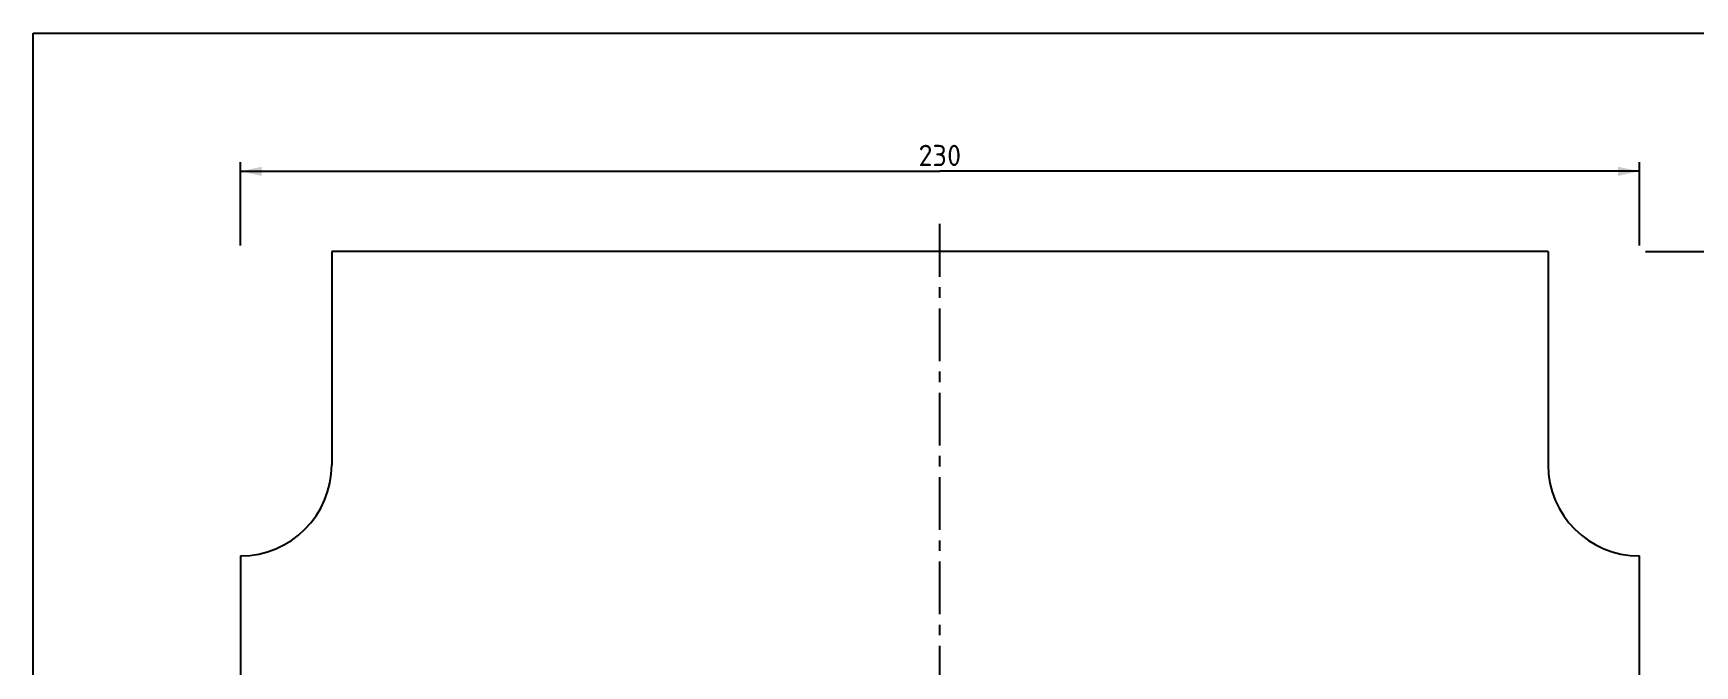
# Model space of a CAD drawing. Header units: millimetres. Extents: x 0 to 420, y 0 to 297.
# Drawn here: x 0 to 273.2, y 193.1 to 297 of the extents above; entities that cross this region are included whole.
import ezdxf

# ---------------------------------------------------------------- set-up
doc = ezdxf.new("R2010")
doc.units = ezdxf.units.MM
doc.header["$LTSCALE"] = 23.1
doc.linetypes.add('CENTER', pattern=[0.6, 0.375, -0.075, 0.075, -0.075])
doc.layers.get('0').update_dxf_attribs({"linetype": 'CONTINUOUS'})
doc.layers.add('02___PRT_ALL_AXES', color=7, linetype='CONTINUOUS')
doc.styles.get("Standard").update_dxf_attribs({"font": ''})
doc.styles.get('Standard').set_extended_font_data('Isonorm LT Regular')
doc.dimstyles.new('DIMSTYLE_1', dxfattribs={"dimtxt": 3.5, "dimasz": 3.5, "dimexe": 1.5, "dimexo": 1, "dimgap": 0.875, "dimtad": 1, "dimtxsty": 'Standard', "dimblk": '_FILLED', "dimblk1": '_FILLED', "dimblk2": '_FILLED', "dimcen": 0.09, "dimazin": 2, "dimtp": 0.01, "dimtm": 0.01, "dimtfac": 1, "dimtofl": 0, "dimtmove": 0, "dimatfit": 3, "dimldrblk": '_FILLED', "dimfxl": 1, "dimtolj": 1, "dimarcsym": 0})

# ---------------------------------------------------------------- blocks, each defined once
blk = doc.blocks.new('_FILLED')
at = {"color": 0, "linetype": 'ByBlock'}
blk.add_solid([(0, 0), (-1, 0.214), (-1, -0.214)], dxfattribs=at)
blk = doc.blocks.new('*D1')
at = {"color": 2, "linetype": 'Continuous', "transparency": 16777216}
for p, q in [((265.07, 261.13), (282.46, 261.13)), ((280.96, 261.13), (280.96, 146.13)), ((280.96, 31.13), (280.96, 146.13)), ((265.07, 31.13), (282.46, 31.13))]:
    blk.add_line(p, q, dxfattribs=at)
at = {"color": 2, "linetype": 'Continuous', "transparency": 16777216, "xscale": 3.5, "yscale": 3.5, "zscale": 3.5}
for p, rotation in [((280.96, 261.13), 90), ((280.96, 31.13), 270)]:
    blk.add_blockref('_FILLED', p, dxfattribs=dict(at, rotation=rotation))
blk = doc.blocks.new('*D2')
at = {"color": 2, "linetype": 'Continuous', "transparency": 16777216}
for p, q in [((34.07, 262.13), (34.07, 275.82)), ((34.07, 274.32), (149.07, 274.32)), ((264.07, 274.32), (149.07, 274.32)), ((264.07, 262.13), (264.07, 275.82))]:
    blk.add_line(p, q, dxfattribs=at)
at = {"color": 2, "linetype": 'Continuous', "transparency": 16777216, "xscale": 3.5, "yscale": 3.5, "zscale": 3.5, "rotation": 180}
blk.add_blockref('_FILLED', (34.07, 274.32), dxfattribs=at)
at = {"color": 2, "linetype": 'Continuous', "transparency": 16777216, "xscale": 3.5, "yscale": 3.5, "zscale": 3.5}
blk.add_blockref('_FILLED', (264.07, 274.32), dxfattribs=at)

msp = doc.modelspace()

# ---------------------------------------------------------------- linework, layer by layer
at = {"color": 7, "linetype": 'Continuous'}
for p, q in [((0, 0), (0, 297)), ((0, 297), (420, 297)), ((49.071, 261.13), (49.071, 226.13)), ((249.071, 261.13), (49.071, 261.13)), ((249.071, 261.13), (249.071, 226.13)), ((34.071, 211.13), (34.071, 81.13)), ((264.071, 81.13), (264.071, 211.13))]:
    msp.add_line(p, q, dxfattribs=at)
for centre, start, end in [((34.071, 226.13), 270, 360), ((264.071, 226.13), 180, 270)]:
    msp.add_arc(centre, 15, start, end, dxfattribs=at)
at = {"color": 2, "linetype": 'Continuous'}
for points in [[(146.915, 278.663), (146.411, 278.635), (146.551, 278.663)], [(146.411, 278.635), (146.915, 278.663), (147.083, 278.607)], [(146.551, 278.663), (146.719, 278.691), (146.915, 278.663)], [(149.043, 278.663), (148.175, 278.635), (148.231, 278.663)], [(148.175, 278.635), (149.043, 278.663), (149.211, 278.635)], [(148.847, 278.691), (148.231, 278.663), (148.315, 278.691)], [(148.231, 278.663), (148.847, 278.691), (149.043, 278.663)], [(151.507, 278.663), (151.227, 278.635), (151.311, 278.663)], [(151.227, 278.635), (151.507, 278.663), (151.591, 278.635)], [(151.311, 278.663), (151.395, 278.691), (151.507, 278.663)], [(146.243, 278.047), (145.795, 277.991), (145.823, 278.103)], [(145.795, 277.991), (146.243, 278.047), (146.187, 277.963)], [(146.187, 277.963), (145.823, 277.907), (145.795, 277.991)], [(146.355, 278.187), (145.823, 278.103), (145.879, 278.215)], [(146.355, 278.187), (146.299, 278.131), (145.823, 278.103)], [(145.823, 278.103), (146.299, 278.131), (146.243, 278.047)], [(145.823, 277.907), (146.187, 277.963), (146.159, 277.879)], [(146.159, 277.879), (145.851, 277.851), (145.823, 277.907)], [(145.851, 277.851), (146.159, 277.879), (146.103, 277.823)], [(146.103, 277.823), (145.935, 277.795), (145.851, 277.851)], [(146.691, 278.327), (145.879, 278.215), (145.991, 278.355)], [(146.691, 278.327), (146.551, 278.299), (145.879, 278.215)], [(146.551, 278.299), (146.411, 278.243), (145.879, 278.215)], [(145.879, 278.215), (146.411, 278.243), (146.355, 278.187)], [(145.907, 275.555), (146.887, 277.067), (147.335, 277.123)], [(145.907, 275.555), (147.335, 277.123), (146.299, 275.555)], [(145.991, 277.795), (145.935, 277.795), (146.103, 277.823)], [(147.363, 278.439), (145.991, 278.355), (146.103, 278.467)], [(146.691, 278.327), (145.991, 278.355), (147.363, 278.439)], [(145.991, 277.795), (146.103, 277.823), (146.047, 277.795)], [(147.223, 278.551), (146.103, 278.467), (146.243, 278.551)], [(146.103, 278.467), (147.223, 278.551), (147.363, 278.439)], [(147.083, 278.607), (146.243, 278.551), (146.411, 278.635)], [(146.243, 278.551), (147.083, 278.607), (147.223, 278.551)], [(146.691, 278.327), (147.363, 278.439), (147.447, 278.327)], [(147.447, 278.327), (146.803, 278.299), (146.691, 278.327)], [(146.915, 278.271), (146.803, 278.299), (147.447, 278.327)], [(147.419, 277.235), (147.335, 277.123), (146.887, 277.067)], [(147.419, 277.235), (146.887, 277.067), (146.999, 277.235)], [(146.999, 278.243), (146.915, 278.271), (147.447, 278.327)], [(147.083, 278.187), (146.999, 278.243), (147.447, 278.327)], [(147.475, 277.319), (146.999, 277.235), (147.083, 277.375)], [(146.999, 277.235), (147.475, 277.319), (147.419, 277.235)], [(147.083, 278.187), (147.447, 278.327), (147.531, 278.187)], [(147.531, 278.187), (147.167, 278.103), (147.083, 278.187)], [(147.083, 277.375), (147.139, 277.459), (147.531, 277.487)], [(147.083, 277.375), (147.531, 277.487), (147.475, 277.319)], [(147.531, 277.487), (147.139, 277.459), (147.195, 277.543)], [(147.195, 278.019), (147.167, 278.103), (147.531, 278.187)], [(147.195, 278.019), (147.531, 278.187), (147.587, 278.019)], [(147.587, 278.019), (147.223, 277.935), (147.195, 278.019)], [(147.195, 277.543), (147.223, 277.627), (147.587, 277.655)], [(147.195, 277.543), (147.587, 277.655), (147.531, 277.487)], [(147.223, 277.935), (147.587, 278.019), (147.615, 277.851)], [(147.615, 277.851), (147.251, 277.823), (147.223, 277.935)], [(147.223, 277.683), (147.251, 277.823), (147.615, 277.851)], [(147.223, 277.683), (147.615, 277.851), (147.587, 277.655)], [(147.587, 277.655), (147.223, 277.627), (147.223, 277.683)], [(149.211, 278.635), (149.379, 278.607), (148.119, 278.579)], [(149.211, 278.635), (148.119, 278.579), (148.175, 278.635)], [(148.119, 278.579), (149.379, 278.607), (149.491, 278.551)], [(149.491, 278.551), (148.119, 278.495), (148.119, 278.579)], [(148.119, 278.495), (149.491, 278.551), (149.575, 278.495)], [(149.575, 278.495), (148.119, 278.411), (148.119, 278.495)], [(148.119, 278.411), (149.575, 278.495), (149.659, 278.411)], [(149.659, 278.411), (148.147, 278.355), (148.119, 278.411)], [(148.231, 278.327), (148.147, 278.355), (149.659, 278.411)], [(148.315, 278.327), (148.231, 278.327), (149.659, 278.411)], [(148.847, 278.327), (148.315, 278.327), (149.659, 278.411)], [(148.483, 277.179), (148.539, 277.235), (149.687, 277.263)], [(148.483, 277.095), (148.483, 277.179), (149.687, 277.263)], [(148.483, 277.095), (149.687, 277.263), (149.547, 277.095)], [(149.547, 277.095), (149.631, 277.039), (148.483, 277.011)], [(149.547, 277.095), (148.483, 277.011), (148.483, 277.095)], [(148.539, 276.955), (148.483, 277.011), (149.631, 277.039)], [(149.687, 277.263), (148.539, 277.235), (148.595, 277.263)], [(148.539, 276.955), (149.631, 277.039), (149.715, 276.955)], [(149.715, 276.955), (148.595, 276.927), (148.539, 276.955)], [(148.903, 277.291), (149.043, 277.291), (148.595, 277.263)], [(148.903, 277.291), (148.595, 277.263), (148.679, 277.291)], [(149.687, 277.263), (148.595, 277.263), (149.043, 277.291)], [(148.679, 276.927), (148.595, 276.927), (149.715, 276.955)], [(148.903, 276.927), (148.679, 276.927), (149.715, 276.955)], [(148.847, 278.327), (149.659, 278.411), (149.715, 278.327)], [(149.715, 278.327), (148.959, 278.299), (148.847, 278.327)], [(149.071, 276.899), (148.903, 276.927), (149.715, 276.955)], [(149.099, 278.299), (148.959, 278.299), (149.715, 278.327)], [(149.043, 277.291), (149.155, 277.319), (149.799, 277.403)], [(149.043, 277.291), (149.799, 277.403), (149.687, 277.263)], [(149.183, 276.871), (149.071, 276.899), (149.715, 276.955)], [(149.183, 278.271), (149.099, 278.299), (149.715, 278.327)], [(149.155, 277.319), (149.267, 277.347), (149.799, 277.403)], [(149.267, 278.243), (149.183, 278.271), (149.715, 278.327)], [(149.183, 276.871), (149.715, 276.955), (149.771, 276.871)], [(149.771, 276.871), (149.295, 276.815), (149.183, 276.871)], [(149.267, 278.243), (149.715, 278.327), (149.771, 278.243)], [(149.771, 278.243), (149.379, 278.159), (149.267, 278.243)], [(149.799, 277.403), (149.267, 277.347), (149.351, 277.431)], [(149.295, 276.815), (149.771, 276.871), (149.827, 276.787)], [(149.827, 276.787), (149.407, 276.731), (149.295, 276.815)], [(149.351, 277.431), (149.435, 277.515), (149.855, 277.599)], [(149.351, 277.431), (149.855, 277.599), (149.799, 277.403)], [(149.379, 278.159), (149.771, 278.243), (149.827, 278.131)], [(149.827, 278.131), (149.463, 278.075), (149.379, 278.159)], [(149.407, 276.731), (149.827, 276.787), (149.855, 276.675)], [(149.855, 276.675), (149.463, 276.647), (149.407, 276.731)], [(149.855, 277.599), (149.435, 277.515), (149.491, 277.599)], [(149.435, 275.779), (149.491, 275.863), (149.883, 276.003)], [(149.435, 275.779), (149.883, 276.003), (149.827, 275.751)], [(149.463, 278.075), (149.827, 278.131), (149.855, 278.019)], [(149.855, 278.019), (149.519, 277.935), (149.463, 278.075)], [(149.463, 276.647), (149.855, 276.675), (149.883, 276.563)], [(149.883, 276.563), (149.519, 276.535), (149.463, 276.647)], [(149.491, 277.599), (149.519, 277.683), (149.883, 277.795)], [(149.491, 277.599), (149.883, 277.795), (149.855, 277.599)], [(149.883, 276.003), (149.491, 275.863), (149.547, 276.031)], [(149.519, 277.935), (149.855, 278.019), (149.855, 277.907)], [(149.855, 277.907), (149.547, 277.823), (149.519, 277.935)], [(149.883, 277.795), (149.519, 277.683), (149.547, 277.823)], [(149.519, 276.535), (149.883, 276.563), (149.883, 276.423)], [(149.883, 276.423), (149.547, 276.395), (149.519, 276.535)], [(149.547, 277.823), (149.855, 277.907), (149.883, 277.795)], [(149.547, 276.395), (149.883, 276.423), (149.911, 276.283)], [(149.911, 276.283), (149.575, 276.227), (149.547, 276.395)], [(149.547, 276.031), (149.575, 276.227), (149.911, 276.283)], [(149.547, 276.031), (149.911, 276.283), (149.883, 276.003)], [(150.919, 277.515), (150.527, 277.319), (150.583, 277.655)], [(150.527, 277.319), (150.919, 277.515), (150.891, 277.235)], [(150.891, 277.235), (150.527, 276.955), (150.527, 277.319)], [(150.527, 276.955), (150.891, 277.235), (150.891, 276.927)], [(150.891, 276.927), (150.527, 276.591), (150.527, 276.955)], [(150.527, 276.591), (150.891, 276.927), (150.891, 276.591)], [(150.891, 276.591), (150.583, 276.227), (150.527, 276.591)], [(150.975, 277.767), (150.583, 277.655), (150.667, 277.935)], [(150.583, 277.655), (150.975, 277.767), (150.919, 277.515)], [(150.891, 276.591), (150.919, 276.283), (150.583, 276.227)], [(150.583, 276.227), (150.919, 276.283), (150.975, 276.143)], [(150.975, 276.143), (150.611, 276.087), (150.583, 276.227)], [(150.611, 276.087), (150.975, 276.143), (151.003, 276.031)], [(151.003, 276.031), (150.667, 275.947), (150.611, 276.087)], [(151.115, 278.131), (150.667, 277.935), (150.751, 278.187)], [(151.115, 278.131), (151.059, 277.991), (150.667, 277.935)], [(150.667, 277.935), (151.059, 277.991), (150.975, 277.767)], [(150.667, 275.947), (151.003, 276.031), (151.031, 275.891)], [(151.031, 275.891), (150.695, 275.807), (150.667, 275.947)], [(151.311, 278.299), (151.199, 278.243), (150.751, 278.187)], [(151.311, 278.299), (150.751, 278.187), (150.835, 278.299)], [(150.751, 278.187), (151.199, 278.243), (151.115, 278.131)], [(151.927, 278.383), (151.423, 278.327), (150.835, 278.299)], [(151.927, 278.383), (150.835, 278.299), (150.891, 278.383)], [(150.835, 278.299), (151.423, 278.327), (151.311, 278.299)], [(151.843, 278.467), (150.891, 278.383), (150.975, 278.467)], [(150.891, 278.383), (151.843, 278.467), (151.927, 278.383)], [(151.759, 278.551), (150.975, 278.467), (151.059, 278.551)], [(150.975, 278.467), (151.759, 278.551), (151.843, 278.467)], [(151.675, 278.607), (151.059, 278.551), (151.143, 278.607)], [(151.059, 278.551), (151.675, 278.607), (151.759, 278.551)], [(151.591, 278.635), (151.143, 278.607), (151.227, 278.635)], [(151.143, 278.607), (151.591, 278.635), (151.675, 278.607)], [(151.535, 278.299), (151.423, 278.327), (151.927, 278.383)], [(151.535, 278.299), (151.927, 278.383), (151.983, 278.299)], [(151.983, 278.299), (151.619, 278.215), (151.535, 278.299)], [(151.619, 278.215), (151.983, 278.299), (152.067, 278.187)], [(152.067, 278.187), (151.731, 278.075), (151.619, 278.215)], [(151.703, 275.723), (151.759, 275.863), (152.151, 275.919)], [(151.703, 275.723), (152.151, 275.919), (152.039, 275.667)], [(151.731, 278.075), (152.067, 278.187), (152.123, 278.075)], [(152.123, 278.075), (151.787, 277.935), (151.731, 278.075)], [(152.151, 275.919), (151.759, 275.863), (151.843, 276.087)], [(151.787, 277.935), (152.123, 278.075), (152.151, 277.935)], [(152.151, 277.935), (151.843, 277.711), (151.787, 277.935)], [(152.151, 277.935), (152.207, 277.795), (151.843, 277.711)], [(151.843, 277.711), (152.207, 277.795), (152.235, 277.627)], [(152.235, 277.627), (151.899, 277.487), (151.843, 277.711)], [(152.235, 276.227), (151.843, 276.087), (151.899, 276.339)], [(151.843, 276.087), (152.235, 276.227), (152.151, 275.919)], [(151.899, 277.487), (152.235, 277.627), (152.291, 277.291)], [(152.291, 277.291), (151.927, 277.207), (151.899, 277.487)], [(152.291, 276.563), (151.899, 276.339), (151.927, 276.619)], [(151.899, 276.339), (152.291, 276.563), (152.235, 276.227)], [(151.927, 277.207), (152.291, 277.291), (152.319, 276.927)], [(152.319, 276.927), (151.955, 276.899), (151.927, 277.207)], [(151.927, 276.619), (151.955, 276.899), (152.319, 276.927)], [(151.927, 276.619), (152.319, 276.927), (152.291, 276.563)], [(147.587, 275.359), (145.795, 275.331), (145.823, 275.415)], [(145.795, 275.331), (147.587, 275.359), (147.559, 275.275)], [(147.559, 275.275), (145.823, 275.247), (145.795, 275.331)], [(147.559, 275.443), (145.823, 275.415), (145.851, 275.471)], [(145.823, 275.415), (147.559, 275.443), (147.587, 275.359)], [(145.879, 275.219), (145.823, 275.247), (147.559, 275.275)], [(147.391, 275.555), (147.447, 275.527), (145.851, 275.471)], [(146.299, 275.555), (147.391, 275.555), (145.851, 275.471)], [(146.299, 275.555), (145.851, 275.471), (145.907, 275.555)], [(147.447, 275.527), (147.531, 275.499), (145.851, 275.471)], [(145.851, 275.471), (147.531, 275.499), (147.559, 275.443)], [(145.879, 275.219), (147.559, 275.275), (147.531, 275.219)], [(147.531, 275.219), (145.963, 275.191), (145.879, 275.219)], [(146.075, 275.191), (145.963, 275.191), (147.531, 275.219)], [(147.391, 275.191), (146.075, 275.191), (147.531, 275.219)], [(147.391, 275.191), (147.531, 275.219), (147.447, 275.191)], [(149.659, 275.471), (148.119, 275.443), (148.175, 275.499)], [(148.119, 275.443), (149.659, 275.471), (149.603, 275.387)], [(149.603, 275.387), (148.119, 275.359), (148.119, 275.443)], [(148.119, 275.359), (149.603, 275.387), (149.491, 275.303)], [(149.491, 275.303), (148.119, 275.275), (148.119, 275.359)], [(148.175, 275.219), (148.119, 275.275), (149.491, 275.303)], [(148.175, 275.499), (148.231, 275.527), (149.743, 275.555)], [(148.175, 275.499), (149.743, 275.555), (149.659, 275.471)], [(148.175, 275.219), (149.491, 275.303), (149.323, 275.219)], [(149.323, 275.219), (148.231, 275.191), (148.175, 275.219)], [(149.127, 275.555), (149.743, 275.555), (148.231, 275.527)], [(149.015, 275.555), (149.127, 275.555), (148.231, 275.527)], [(148.875, 275.555), (149.015, 275.555), (148.231, 275.527)], [(148.875, 275.555), (148.231, 275.527), (148.315, 275.555)], [(148.315, 275.191), (148.231, 275.191), (149.323, 275.219)], [(148.959, 275.191), (148.315, 275.191), (149.323, 275.219)], [(148.959, 275.191), (149.323, 275.219), (149.155, 275.191)], [(149.127, 275.555), (149.211, 275.583), (149.771, 275.667)], [(149.127, 275.555), (149.771, 275.667), (149.743, 275.555)], [(149.211, 275.583), (149.295, 275.611), (149.771, 275.667)], [(149.771, 275.667), (149.295, 275.611), (149.351, 275.667)], [(149.351, 275.667), (149.407, 275.723), (149.827, 275.751)], [(149.351, 275.667), (149.827, 275.751), (149.771, 275.667)], [(149.827, 275.751), (149.407, 275.723), (149.435, 275.779)], [(150.695, 275.807), (151.031, 275.891), (151.087, 275.807)], [(151.087, 275.807), (150.751, 275.667), (150.695, 275.807)], [(151.087, 275.807), (151.143, 275.695), (150.751, 275.667)], [(150.751, 275.667), (151.143, 275.695), (151.227, 275.611)], [(151.227, 275.611), (150.835, 275.555), (150.751, 275.667)], [(150.835, 275.555), (151.227, 275.611), (151.311, 275.555)], [(151.311, 275.555), (150.891, 275.471), (150.835, 275.555)], [(151.507, 275.555), (151.983, 275.555), (150.891, 275.471)], [(151.395, 275.555), (151.507, 275.555), (150.891, 275.471)], [(151.311, 275.555), (151.395, 275.555), (150.891, 275.471)], [(150.891, 275.471), (151.983, 275.555), (151.927, 275.471)], [(151.927, 275.471), (150.975, 275.387), (150.891, 275.471)], [(150.975, 275.387), (151.927, 275.471), (151.843, 275.387)], [(151.843, 275.387), (151.059, 275.303), (150.975, 275.387)], [(151.059, 275.303), (151.843, 275.387), (151.759, 275.303)], [(151.759, 275.303), (151.143, 275.247), (151.059, 275.303)], [(151.143, 275.247), (151.759, 275.303), (151.675, 275.247)], [(151.675, 275.247), (151.227, 275.219), (151.143, 275.247)], [(151.227, 275.219), (151.675, 275.247), (151.591, 275.219)], [(151.591, 275.219), (151.311, 275.191), (151.227, 275.219)], [(151.395, 275.191), (151.311, 275.191), (151.591, 275.219)], [(151.395, 275.191), (151.591, 275.219), (151.507, 275.191)], [(151.507, 275.555), (151.619, 275.611), (152.039, 275.667)], [(151.507, 275.555), (152.039, 275.667), (151.983, 275.555)], [(152.039, 275.667), (151.619, 275.611), (151.703, 275.723)]]:
    msp.add_solid(points, dxfattribs=at)
at = {"layer": '02___PRT_ALL_AXES', "color": 7, "linetype": 'CENTER'}
msp.add_line((149.071, 146.13), (149.071, 266.834), dxfattribs=at)

# ---------------------------------------------------------------- dimensions: what is measured, and where the dimension line sits
at = {"color": 2, "linetype": 'Continuous'}
dim = msp.add_linear_dim(base=(264.071, 274.316), p1=(34.071, 261.13), p2=(264.071, 261.13), dimstyle='DIMSTYLE_1', dxfattribs=at)
dim.commit()
dim.dimension.update_dxf_attribs({"geometry": '*D2', "text_midpoint": (145.543, 274.316), "dimtype": 160})
dim = msp.add_linear_dim(base=(280.957, 31.13), p1=(264.071, 261.13), p2=(264.071, 31.13), angle=270, dimstyle='DIMSTYLE_1', dxfattribs=at)
dim.commit()
dim.dimension.update_dxf_attribs({"geometry": '*D1', "text_midpoint": (280.957, 142.602), "dimtype": 160})

doc.saveas('drawing.dxf')
